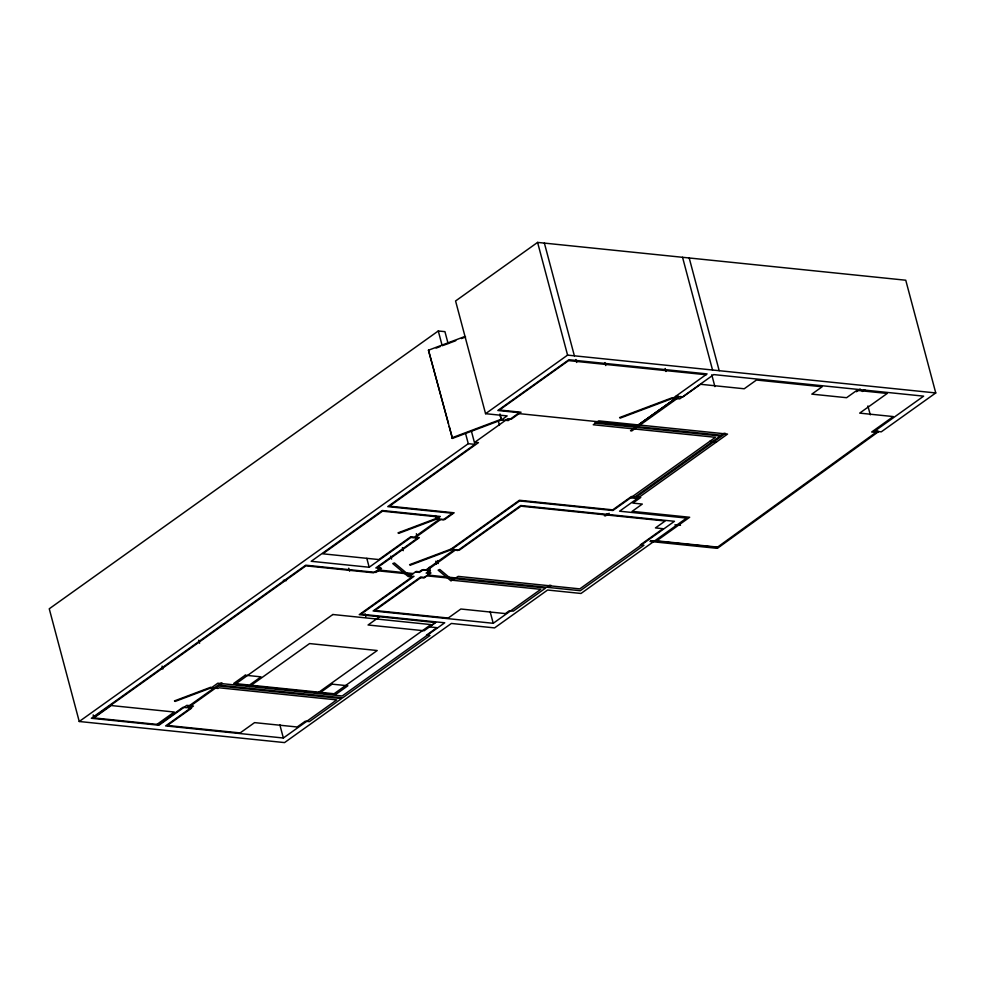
<?xml version="1.0" encoding="UTF-8"?>
<svg xmlns="http://www.w3.org/2000/svg" width="985" height="985" viewBox="0 0 985 985"><rect width="100%" height="100%" fill="white"/><g stroke="black" fill="none" stroke-linecap="round" stroke-linejoin="round"><path stroke-width="1.48" d="M856.47 391.722L860.176 389.038M862.306 391.488L864.781 389.691M499.752 414.907L501.574 419.893L508.223 420.583L519.28 412.69L497.831 410.486L568.924 359.722L707.082 373.906L673.075 398.186L672.435 397.657L619.577 417.566L620.218 418.108L673.075 398.186L679.736 398.876L713.731 374.596L923.634 396.155L874.618 431.159L881.279 431.836L935.75 392.941L905.757 280.22L537.588 242.408L455.575 300.979L485.568 413.688L507.152 415.904L501.574 419.893L452.423 438.411L428.463 350.204L464.969 336.451M448.089 343.519L444.937 331.649L438.276 330.972L49.25 608.792L79.243 721.5L284.554 742.591L451.376 623.456L494.568 627.901L547.586 590.027L581.015 593.462L686.57 518.085L619.565 511.203L727.546 434.089L598.708 420.854L593.253 424.757L715.43 437.303L612.904 510.513L519.575 500.934L451.105 549.827L410.216 565.23L409.575 564.688L450.465 549.298L457.754 550.516L520.769 505.514L674.454 521.299L579.82 588.882L458.185 576.385L451.031 580.928L438.116 570.118L439.815 569.478L452.718 580.288L540.79 589.325L493.226 623.296L373.118 610.959L420.669 576.988L424.412 577.382L429.879 573.479L429.078 570.512M485.568 413.688L567.582 355.117L935.75 392.941M79.243 721.5L468.269 443.681L474.93 444.37L471.372 431.024M474.93 444.37L387.758 506.622L452.398 513.259L443.287 519.76L436.626 519.083L398.629 533.39L398.002 532.86L435.998 518.541L436.626 519.083L440.283 516.472L382.291 510.513L311.198 561.29L369.178 567.249L410.88 537.465L417.541 538.155L416.36 533.698M157.046 724.332L174.283 712.02L111.219 705.543L93.969 717.856L93.181 714.888M417.541 538.155L375.839 567.926L381.478 568.505L376.024 572.408L305.744 565.193L91.359 718.287L158.954 725.231L186.805 705.346L193.454 706.036L165.615 725.92L283.36 738.011L336.747 699.892L218.99 687.789L218.091 688.441L211.43 687.764L175.084 701.443L174.444 700.914L210.79 687.222L211.43 687.764L217.796 683.208L342.201 695.989L444.727 622.779L361.002 614.172L414.02 576.311L408.233 576.533L392.769 563.58L394.468 562.94L409.932 575.893M249.513 686.471L309.573 643.574L377.206 650.519L317.145 693.415M429.263 567.335L430.051 570.303L426.136 573.098L429.879 573.479M519.07 413.626L637.184 425.754L678.32 396.376L676.178 396.155M379.557 616.782L368.058 624.995L424.116 630.757L435.616 622.545L359.242 614.64L412.272 576.779L409.157 576.459L416.199 571.435L419.302 571.756L421.851 569.933L425.471 570.303L454.59 549.507L450.97 549.137L519.403 500.269L612.732 509.848L631.422 496.514L635.042 496.883L720.281 436.01L636.704 427.428L631.865 430.876L630.535 430.74L635.374 427.293L594.768 423.119L595.863 422.343L636.458 426.517L678.616 396.401L637.184 425.754M435.432 622.458L429.238 626.879L436.934 627.679L426.493 635.128L429.977 635.485L342.681 697.823L219.606 685.178L222.339 683.233L221.009 683.097L186.547 707.698L182.927 707.328L158.782 724.566L93.107 717.831L305.916 565.846L373.66 572.814L376.627 570.684L412.136 574.329M604.371 515.795L606.846 514.035M605.467 515.918L609.173 513.284M436.121 348.099L440.332 346.511M443.139 345.452L455.784 340.699M461.399 338.581L465.61 336.993M451.783 437.869L500.934 419.364M706.146 374.756L568.579 360.621L499.432 410.006L521.028 412.223L511.437 419.068L507.817 418.699L474.819 442.265L478.439 442.634L389.506 506.155L454.147 512.791L444.567 519.637L440.935 519.267L415.707 537.281L419.327 537.662L377.587 567.471L380.69 567.779L377.723 569.909L413.22 573.553M875.936 432.427L871.676 431.996L893.272 416.569L859.683 413.121L887.226 393.458L856.901 390.343L846.595 397.706L811.825 394.135L822.143 386.773L756.468 380.025L744.217 388.767L700.581 384.285L682.987 396.856L679.958 396.536L637.788 426.653L721.365 435.235L724.098 433.289L725.428 433.425L636.372 497.019L640.742 497.474L632.85 503.101L642.318 504.074L632.124 511.35L689.672 517.26L656.663 540.827L717.597 547.094M709.84 441.292L716.501 441.969M630.634 497.856L637.295 498.533M678.739 525.079L680.487 525.264M674.897 524.833L679.441 525.3M430.051 570.303L423.39 569.613L419.475 572.408L415.387 571.99M283.385 580.313L286.426 580.633M251.237 685.24L318.869 692.184M428.463 350.204L448.471 423.55M867.908 405.943L870.284 414.845M689.204 257.984L719.198 370.692M682.543 257.294L712.537 370.003M711.761 374.768L714.913 386.625M665.17 368.476L665.971 371.493M604.95 362.591L605.738 365.558M575.88 359.5L576.668 362.468M544.385 243.098L574.378 355.819M537.588 242.408L567.582 355.117M499.986 413.959L501.574 419.893M498.262 420.841L499.444 425.298M438.276 330.972L442.228 345.797M465.499 433.301L468.269 443.681M449.258 426.517L452.423 438.411M490.062 611.426L493.226 623.296M435.838 516.103L436.626 519.083M435.198 515.574L435.998 518.541M437.438 560.563L438.239 563.531M435.752 561.204L436.54 564.171M402.422 547.66L403.222 550.677M390.799 556.156L391.587 559.123M366.814 558.347L369.178 567.249M365.103 613.864L365.841 616.647M348.764 568.197L349.552 571.165M279.802 724.664L283.36 738.011M198.773 640.213L199.598 643.267M162.069 666.094L162.857 669.061M877.376 431.381L716.575 547.832L717.917 547.956L878.731 431.504L877.376 431.381M382.475 511.178L322.772 553.804L378.843 559.566L410.745 536.776L414.377 537.145L439.606 519.132L435.986 518.75L438.534 516.94L382.475 511.178M218.522 685.966L187.889 707.833L191.509 708.215L167.364 725.452L240.143 732.926L254.573 722.621L297.175 726.992L305.313 721.192L309.376 721.611L341.586 698.599L218.522 685.966M245.216 675.23L233.728 683.442L249.488 685.055L260.988 676.843L245.216 675.23M332.856 614.505L235.144 684.292L333.238 694.363L430.95 624.588L332.856 614.505M455.932 549.642L426.813 570.438L430.433 570.808L427.884 572.63L430.987 572.95L428.019 575.068L546.724 587.269L549.507 585.275L550.997 585.422L548.202 587.417L580.3 590.717L643.931 545.271L640.312 544.902L663.004 528.699L655.456 527.923L665.158 520.991L520.942 506.179L459.552 550.012L455.932 549.642M420.841 577.653L374.866 610.491L448.237 618.026L460.857 609.013L505.379 613.593L509.38 610.737L513.296 611.131L545.628 588.045L426.924 575.856L423.956 577.973L420.841 577.653M332.105 684.156L320.605 692.369L336.377 693.982L347.877 685.769L332.105 684.156M651.097 540.654L650.001 541.442L716.698 548.288L717.794 547.5L651.097 540.654"/></g></svg>
